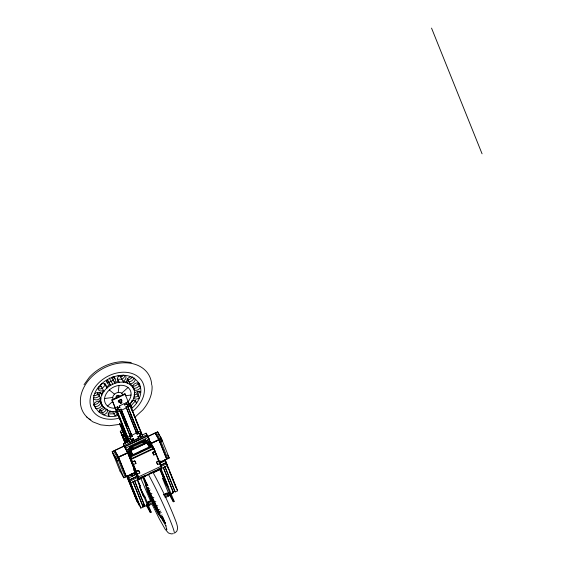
<?xml version="1.0" encoding="UTF-8"?>
<svg xmlns="http://www.w3.org/2000/svg" width="562" height="562" viewBox="0 0 562 562"><rect width="100%" height="100%" fill="white"/><g stroke="black" fill="none" stroke-linecap="round" stroke-linejoin="round"><path stroke-width="0.84" d="M162.861 519.892L162.004 517.476M97.303 394.693L97.5 392.796L101.005 398.999M97.95 395.093L98.083 393.829A4.405 3.309 -29.5 0 1 93.334 395.718M118.259 392.409L119.004 385.406M130.293 448.792L131.044 448.244M132.878 447.682C132.527 448.989 131.22 447.485 132.667 447.478M139.446 391.222L138.161 395.88A4.405 3.309 -29.5 0 1 133.833 396.927M143.282 442.687L143.465 442.154L144.139 442.175M145.916 441.788L145.79 441.374M167.462 493.843L167.722 494.251M99.966 392.726L99.256 395.894A4.405 3.309 -29.5 0 1 93.404 397.439M133.882 394.974A4.405 3.309 -29.5 0 0 136.995 393.814L138.062 391.145M143.296 442.575L143.774 442.139M84.04 384.71L89.491 377.102C97.999 368.019 109.843 362.23 122.326 361.661L131.318 362.469M99.235 387.077L101.792 383.502M133.236 400.242L129.948 403.657L132.288 407.794A5.023 3.765 -29.5 0 1 131.079 407.815M135.231 400.53A4.405 3.309 -29.5 0 1 135.294 401.057L131.122 405.729A5.023 3.765 -29.5 0 1 129.913 405.75M131.199 448.673L130.637 449.01M145.811 441.802L145.01 442.083M107.574 406.045L112.618 401.472M121.715 393.21L128.017 387.499M129.141 404.886C134.374 400.369 136.861 391.862 132.274 386.031L132.653 387.794M131.101 408.876C138.624 403.123 144.069 391.862 138.744 382.989L139.271 385.448A4.405 3.309 -29.5 0 1 133.159 388.033M135.695 416.498L142.776 410.007C148.473 403.207 152.667 394.7 152.049 385.637M175.253 532.769C179.109 530.275 177.199 525.034 175.99 521.634C169.661 505.076 162.032 489.017 153.574 473.45M145.909 484.261L146.759 485.498M134.03 389.136C127.328 376.681 108.304 382.589 102.741 393.281C96.446 402.427 106.049 414.082 116.264 411.187M137.002 475.712L127.904 453.084L131.002 451.293L130.714 450.78L127.321 452.045L150.047 441.36L146.949 443.144L147.237 443.657L150.63 442.392L152.225 446.144M137.29 476.225L128.199 453.597L131.297 451.813L131.944 453.429M137.88 477.257L128.782 454.63L131.88 452.846L131.592 452.333L128.199 453.597M150.63 442.392L147.532 444.177L150.925 442.905L147.827 444.697L148.115 445.209L151.508 443.945L153.426 448.497M138.168 477.777L129.07 455.15L132.175 453.365L128.782 454.63M151.508 443.945L148.41 445.729L151.803 444.458L148.698 446.242L148.993 446.762L152.386 445.49L155.252 451.363L152.815 452.508L153.826 455.023L156.264 453.878L159.095 460.917L156.657 462.062L157.669 464.577L160.1 463.432L161.217 466.193L138.484 476.885L136.735 473.78M129.07 455.15L132.463 453.878L132.758 454.398L129.66 456.182L138.751 478.81L141.856 477.026M111.922 399.828L124.905 393.723L125.2 394.236L112.21 400.348L111.922 399.828L118.28 415.43M130.412 406.572L128.234 401.781L125.797 402.926L126.38 403.959L124.757 404.724L124.174 403.692L119.306 405.982L119.889 407.014L118.266 407.78L117.683 406.74L115.245 407.893L126.232 434.581M116.123 409.438L117.746 408.679L118.329 409.712L116.706 410.478L126.815 435.613M128.136 405.715L127.483 404.092L129.105 403.333M139.411 435.719L140.261 437.229L142.699 436.084L141.94 434.201L140.317 434.967L139.812 433.709L141.434 432.944L130.574 405.919L129.696 404.366L128.073 405.132L127.483 404.092M120.001 423.565L127.693 437.166L130.124 436.021L119.432 409.846L121.055 409.08L132.253 436.512L130.63 437.278L129.351 435.009M127.553 406.031L137.655 431.166L136.032 431.932L125.93 406.79L127.553 406.031L138.751 433.464L137.128 434.222L135.842 431.96M116.706 410.478L117.584 412.023L120.015 410.878L130.63 437.278M121.645 410.119L126.513 407.822L137.128 434.222M128.136 407.064L130.574 405.919M125.038 443.004L120.282 431.251L122.664 430.134M121.16 432.803L123.535 431.679M125.509 443.095L122.347 435.234L124.652 434.152M120.282 431.251L122.544 435.332L124.146 434.538M123.802 435.381L124.293 435.15M129.541 434.988L131.164 434.222L121.055 409.08M119.903 423.945L128.445 439.055L130.075 438.29L130.574 439.547L128.951 440.313L119.558 423.692M127.391 440.713L125.853 441.437L122.347 435.234M131.185 439.779L133.482 438.704M145.895 475.073L138.055 478.761L126.963 451.16L125.382 448.905L123.359 443.875L129.632 440.931M131.199 440.194L133.545 439.084M138.252 436.871L140.598 435.768M142.172 435.03L146.085 433.19L148.052 437.032L147.546 435.775L124.82 446.46L125.326 447.717L123.359 443.875M119.46 424.064L129.71 442.196L132.147 441.051L131.641 439.793L133.264 439.027L133.77 440.285L138.638 437.995L138.133 436.737L139.755 435.972L140.261 437.229M124.237 445.427L146.963 434.735M120.015 471.089L112.182 451.609L124.427 445.849M124.216 446.08L114.831 450.513L118.519 457.004L127.897 452.593M124.743 446.685L147.469 435.993M147.651 436.505L157.627 431.813L161.427 438.529L169.26 458.016L160.037 462.357M147.272 436.829L155.091 433.133L158.772 439.646L150.96 443.327M124.82 446.46L125.698 448.012L148.424 437.32L149.183 439.21L126.457 449.902L125.874 448.862L126.38 450.12L130.293 448.279M129.302 447.38L145.593 439.842L129.302 447.38L130.623 450.626L146.858 442.989L145.537 439.744M142.832 442.378L149.106 439.435L151.67 445.399M126.963 451.16L149.689 440.468M112.182 451.609L115.983 458.325L128.227 452.572M128.003 452.824L118.631 457.229L126.359 476.464L134.957 472.424M129.288 452.305L127.722 453.042L126.338 450.232M148.881 443.088L150.447 442.35L149.864 441.318M150.693 443.58L161.427 438.529M151.073 443.551L158.884 439.877L166.612 459.112L159.58 462.421M113.299 454.349L116.987 460.868L119.425 459.695M160.001 442.189L162.439 441.044L160.353 437.348M152.681 446.01L129.948 456.702L137.023 474.3M154.55 450.661L152.386 445.49L129.66 456.182L131.41 459.287L154.143 448.595M152.365 452.438L154.803 451.293L156.264 453.878M131.058 459.47L132.527 462.048L134.957 460.903L135.969 463.418L133.531 464.563L132.07 461.978L134.508 460.833L135.969 463.418M156.812 461.704L158.639 460.847L160.1 463.432M134.901 469.024L136.362 471.602L138.8 470.457L139.812 472.972L137.374 474.117L135.913 471.532L138.35 470.387L139.812 472.972M120.022 471.068L123.816 477.812L135.302 472.41M131.656 474.764L127.743 476.597L128.326 477.637L127.82 476.379L134.866 473.063M131.473 474.272L132.323 475.775L135.372 474.342M159.257 463.109L161.54 462.027L161.694 462.407L160.844 460.903M127.82 476.379L128.698 477.925L136.166 474.419M159.994 463.207L165.467 460.629L166.226 462.519L160.753 465.09M133.152 481.81L143.261 506.952L140.83 508.097L128.874 478.782L129.457 479.815L137.283 476.133M137.198 476.358L129.379 480.039L140.83 508.097M160.669 465.315L166.148 462.744L166.731 463.776L177.599 490.802L175.161 491.947L164.799 466.579M129.963 481.072L137.788 477.391M160.472 466.72L166.731 463.776M149.815 473.232L155.302 470.654M156.868 469.916L160.001 468.441M138.751 478.81L161.484 468.118L156.496 455.515M139.741 486.186L140.226 485.961L137.852 480.053L145.481 476.464L145.333 476.084M159.636 469.214L163.036 475.227L163.521 475.002M145.734 485.378L147.356 484.62L147.125 484.198M162.587 478.424L163.394 478.044L168.073 486.313L167.258 486.699L162.587 478.424L168.649 493.506M146.394 486.074L148.017 485.308M147.511 487.816L148.593 487.303M151.354 500.25L147.392 491.167L145.53 485.308L148.185 488.94L149.267 488.427M149.028 490.493L150.11 489.98M150.827 493.921L151.909 493.408M146.527 505.821L150.356 512.586L151.164 512.207L145.101 497.117L144.286 497.503L143.015 495.248M152.787 497.862L153.869 497.356M148.017 503.327L147.595 502.217L152.548 499.955L153.995 503.138L152.548 499.955M163.675 494.715L167.153 493.078L167.827 494.455M147.63 502.365L152.506 500.075M163.633 494.834L167.153 493.078M147.673 502.245L148.122 503.032L152.99 500.742M164.125 495.508L167.602 493.872M132.899 481.585L142.678 505.919L144.301 505.154L144.884 506.186L147.321 505.041M163.177 467.345L172.956 491.68L174.578 490.914M148.445 503.826L148.712 504.276L153.581 501.985M164.715 496.745L168.193 495.108L167.799 494.272M171.101 493.858L173.539 492.712L163.43 467.57M154.789 502.063L155.871 501.557M148.607 504.564L149.056 505.357L153.967 502.948M165.102 497.707L168.579 496.07L168.193 495.108M156.679 506.222L157.76 505.716M169.499 495.01L173.328 501.782L174.136 501.402L160.999 468.715M158.329 510.05L159.411 509.537M152.674 503.088L158.287 514.082L160.943 517.707L159.081 511.849L160.704 511.09M159.636 513.303L161.259 512.537M160.507 515.747L162.13 514.989M160.887 517.23L162.509 516.464L162.713 516.97M160.739 517.637L162.566 516.949L162.509 516.464M127.904 453.084L131.297 451.813M158.091 469.389L161.484 468.118L160.606 466.572M173.314 533.675L171.185 533.893L168.354 532.931L165.144 529.186L159.496 519.197L152.161 504.472M117.121 378.964A4.405 3.309 -29.5 0 0 117.57 379.259L121.863 379.174A4.405 3.309 -29.5 0 0 124.876 375.325M104.56 398.528L112.716 397.446M125.326 395.774L131.037 395.016M109.646 412.164L112.73 411.756A4.405 3.309 -29.5 0 0 113.264 411.328M118.16 415.48C98.652 421.514 85.002 400.65 99.741 385.855C109.274 374.538 132.007 369.543 139.91 385.061M118.701 424.5L109.344 425.729L100.767 424.872L92.688 421.788L86.766 417.053M118.027 375.866L122.193 376.28M107.897 413.941L113.903 413.822A4.405 3.309 -29.5 0 0 115.793 411.286M143.844 442.02L144.167 442.772L143.247 442.687M165.635 523.398L161.926 518.326M127.525 383.179L126.942 382.146L123.036 381.24A4.405 3.309 -29.5 0 0 125.354 375.465M99.383 409.881L101.272 410.604L103.612 414.742A4.405 3.309 -29.5 0 0 107.483 409.326M99.917 411.707L102.446 412.677A4.405 3.309 -29.5 0 0 106.485 408.841M145.762 441.409C143.97 441.254 145.874 443.2 145.846 441.465M130.567 449.101C129.745 447.008 132.463 449.586 130.258 448.799M128.663 379.94L127.251 378.809L130.756 385.012M127.574 380.769L129 381.914A5.023 3.765 -29.5 0 0 134.065 377.762M109.295 389.972L114.529 394.166M102.839 406.368L104.834 408.532M145.846 441.479L145.087 441.388L144.982 442.118M132.716 447.415C133.131 449.6 130.827 446.741 132.913 447.675M149.056 505.357L148.712 504.276M150.525 497.792L152.197 500.089M154.276 502.934L155.948 505.224A14.05 0.92 64.8 0 1 158.969 512.741A14.057 0.92 64.8 0 1 158.632 513.682A14.05 0.92 64.8 0 1 155.14 507.5A14.057 0.92 64.8 0 1 152.955 503.067M133.103 387.639L131.585 385.111L130.173 383.979A5.023 3.765 -29.5 0 0 135.33 379.294M144.167 442.139L143.886 442.835L143.226 442.582M144.167 478.768L147.005 484.521M102.495 405.904L99.572 400.734A4.405 3.309 -29.5 0 1 93.475 404.373L94.774 406.466M139.903 391.25L140.683 392.627A4.405 3.309 -29.5 0 0 134.466 393.035M136.995 393.814L139.334 397.945A4.405 3.309 -29.5 0 1 133.58 398.191M160.402 437.475L162.432 441.065M156.166 432.494L159.966 439.217L167.799 458.704M155.196 432.958L158.997 439.674L166.83 459.161M167.574 455.03L169.26 458.016M135.294 401.057L136.468 403.13A4.405 3.309 -29.5 0 0 131.606 400.762M120.113 376.069L123.619 382.272M164.884 459.597L165.467 460.629M166.226 462.519L165.642 461.486L166.148 462.744M166.612 464.107L167.49 465.659L130.721 482.955L129.843 481.402M117.57 379.259L119.327 382.364M147.546 435.775L148.424 437.32M149.183 439.21L148.6 438.177L149.106 439.435M153.791 448.778L155.252 451.363M177.599 490.802L166.106 462.849M155.92 454.293L156.215 454.813M157.634 458.332L159.095 460.917M111.424 377.221L114.929 383.424M159.46 463.095L161.217 466.193M138.969 428.033L140.676 431.061L138.245 432.206L136.959 429.937M140.156 430.675L141.434 432.944M152.731 453.084L153.826 455.023M140.662 431.932L141.94 434.201M140.992 433.063L142.699 436.084M125.93 406.79L126.513 407.822M109.232 377.994L112.744 384.204M156.573 462.638L157.669 464.577M172.956 491.68L173.539 492.712M117.95 395.318L119.004 397.179M139.46 433.457L140.317 434.967M137.037 430.436L138.751 433.464M137.198 431.44L138.477 433.709M110.728 385.406L107.806 380.235A4.405 3.309 -29.5 0 1 107.18 380.214M116.706 395.901L117.76 397.763M135.765 431.454L136.622 432.965L131.747 435.255L130.897 433.745M116.102 396.997L116.805 398.24M137.788 436.484L138.638 437.995M172.864 499.14L174.136 501.402M168.27 495.747L168.579 496.07M119.432 409.846L120.015 410.878M104.483 383.67L107.019 388.145M141.02 450.836L141.315 451.356M130.974 434.25L132.253 436.512M132.913 438.774L133.77 440.285M100.521 385.279L104.026 391.482M131.29 439.54L132.147 441.051M129.724 438.037L130.574 439.547M112.73 411.756L115.07 415.887A4.405 3.309 -29.5 0 0 116.791 411.243M100.612 392.782L101.975 395.191M121.547 434.321L123.809 438.395M121.75 434.819L123.795 438.437M122.797 437.433L125.059 441.507L123.001 437.931M124.047 440.538L125.684 443.439M108.29 414.63L109.07 416.006A4.405 3.309 -29.5 0 1 110.215 410.941M93.735 398.851A4.405 3.309 -29.5 0 0 100.422 397.966L100.226 399.863L101.181 402.652M101.56 404.408L99.811 401.31L100.739 402.806A4.405 3.309 -29.5 0 1 94.641 406.438M133.194 464.985L133.489 465.498M136.039 473.731L133.7 469.6L135.084 472.403M138.055 478.761L135.042 472.516M138.526 482.948L140.226 485.961M93.475 404.373L95.814 408.511A4.405 3.309 -29.5 0 0 101.905 404.872M140.851 489.6L145.101 497.117M148.579 504.36L148.537 504.037M131.199 473.899L132.47 476.154L132.323 475.775M149.042 508.441L151.164 512.207M114.62 450.464L118.413 457.18L126.246 476.667M113.643 450.921L117.444 457.644L125.277 477.124M129.337 480.152L128.754 479.112L139.369 505.512L137.613 502.414L126.998 476.014M127.504 477.271L129.26 480.369M142.678 505.919L143.261 506.952M113.194 454.124L116.994 460.84M162.362 516.871L163.135 518.326M148.185 488.94L159.081 511.849M146.907 485.428L144.694 480.833M172.267 492.993L172.527 493.429L172.225 492.642M146.584 483.165L146.865 483.706M147.504 490.282L151.037 497.201M155.435 505.821L158.969 512.741M164.434 522.33L161.947 516.871M148.122 503.032L148.523 503.854M148.34 503.615L148.045 503.208M164.076 519.962L164.371 520.56M169.415 494.033C171.782 498.536 167.553 489.383 169.218 493.605M146.443 504.838L147.272 506.299L146.752 504.943M146.001 481.971L146.296 482.582M163.423 518.909L163.718 519.52M163.486 518.726L163.781 519.351M150.314 500.503L140.816 478.353M164.013 520.145L164.294 520.763M145.425 480.735L145.706 481.353M167.926 494.665L168.235 495.431M147.834 489.333L151.164 496.836M155.309 506.179L158.632 513.682M147.567 504.564L147.743 504.971M162.952 517.525L163.212 518.115M144.912 479.569L145.158 480.131M164.806 521.929L165.024 522.449M431.539 28.1L482.07 153.812M160.479 436.85L161.491 439.365M158.582 433.492L159.587 436.007L157.627 431.813M167.335 466.32L168.635 469.565M169.288 471.188L170.918 475.241M171.572 476.864L173.201 480.917M173.855 482.54L175.808 487.409M165.052 466.804L175.161 491.947M154.803 451.293L156.285 455.192M154.726 451.736L155.702 454.159M163.057 474.461L167.293 485.006M162.467 473.429L167.364 485.596M146.085 433.19L146.844 435.072M163.036 475.227L160.662 469.319L153.033 472.909L152.878 472.53M160.718 470.324L165.93 483.306M167.258 486.699L173.328 501.782M160.135 469.291L165.678 483.081M159.91 469.361L164.146 479.906M167.335 493.773L167.111 493.204M129.696 404.366L139.474 428.694M141.343 433.681L141.491 434.061M131.065 408.195L132.695 412.255M133.349 413.878L134.978 417.931M135.632 419.554L138.891 427.661M124.905 393.723L129.864 405.834M130.623 414.503L136.166 428.293M125.797 402.926L126.45 404.549M124.174 403.692L124.827 405.314M121.195 410.26L127.715 426.481M119.306 405.982L119.952 407.605M121.589 411.658L122.565 414.089M123.219 415.711L124.848 419.765M125.495 421.388L127.131 425.448M131.81 438.901L132.449 440.503M117.683 406.74L118.329 408.363M117.746 408.679L118.399 410.302M117.584 412.023L128.445 439.055M128.951 440.313L129.71 442.196M128.354 439.793L128.501 440.165M112.21 400.348L125.354 433.028M125.431 434.623L128.333 441.844M124.553 433.07L128.101 441.894M122.277 427.485L122.432 427.865M123.97 432.038L127.841 441.662M122.214 428.932L127.7 442.575M121.631 427.9L127.434 442.343M130.714 450.78L131.691 453.204M120.753 426.347L127.202 442.399M122.558 435.283L125.684 443.06M131.41 459.287L132.527 462.048M133.531 464.563L136.362 471.602M137.374 474.117L138.484 476.885M125.698 448.012L126.457 449.902M137.212 479.899L150.356 512.586M139.594 486.46L143.507 496.197M139.664 487.05L142.924 495.157M134.782 481.044L144.884 506.186M134.522 480.826L144.301 505.154M128.698 477.925L129.457 479.815M126.921 476.239L137.03 501.374L126.696 476.309M115.983 458.325L123.816 477.812M115.034 456.646L116.039 459.161M113.131 453.288L114.142 455.803M144.511 478.585L144.694 479.042M146.429 485.61L144.083 478.093M165.207 522.906L165.347 523.299M165.713 525.477L166.766 529.804L166.682 528.737M151.333 495.522L152.506 499.211M155.14 507.5L153.967 503.805A5.395 0.351 64.8 0 0 155.056 504.774A5.395 0.351 64.8 0 0 151.262 496.984A5.395 0.351 64.8 0 0 152.766 501.346M87.63 417.763A37.759 28.346 -29.5 0 1 103.956 367.998A37.759 28.346 -29.5 0 1 151.719 385.012M90.349 419.856A37.759 28.346 -29.5 0 1 88.944 418.852M119.868 417.91A28.767 21.595 -29.5 0 1 90.925 395.346A28.767 21.595 -29.5 0 1 133.011 373.842A28.767 21.595 -29.5 0 1 132.4 411.503M132.548 386.122A4.405 3.309 -29.5 0 0 138.104 383.382L140.437 387.52A4.405 3.309 -29.5 0 1 133.826 389.859M99.095 412.185A5.023 3.765 -29.5 0 1 104.251 407.499M106.337 381.366A4.405 3.309 -29.5 0 0 108.972 382.301L113.173 380.326A4.405 3.309 -29.5 0 0 114.121 376.582M97.619 388.138A4.405 3.309 -29.5 0 0 102.277 388.384L105.263 385.047A5.023 3.765 -29.5 0 0 105.066 383.537M101.104 386.312A4.405 3.309 -29.5 0 1 98.547 386.874M113.201 377.081A4.405 3.309 -29.5 0 1 114.346 382.392L118.744 381.324A4.405 3.309 -29.5 0 1 119.355 375.585M104.932 407.893A4.405 3.309 -29.5 0 1 101.272 410.604M132.513 386.607A4.405 3.309 -29.5 0 1 138.61 382.968M126.942 382.146A4.405 3.309 -29.5 0 1 130.813 376.737M107.328 379.842A4.405 3.309 -29.5 0 0 110.145 384.373L106.429 387.113A5.023 3.765 -29.5 0 0 102.136 383.684M93.987 403.959A4.405 3.309 -29.5 0 1 100.598 401.619M95.09 393.526A4.405 3.309 -29.5 0 1 101.392 394.159L103.443 390.45A4.405 3.309 -29.5 0 1 97.957 388.349M132.463 376.758A5.023 3.765 -29.5 0 1 127.834 379.842M123.183 374.931A4.405 3.309 -29.5 0 1 120.697 377.102M112.99 376.652A4.405 3.309 -29.5 0 1 112.007 378.254M113.166 399.533A5.395 4.046 -29.5 0 1 116.278 393A5.395 4.046 -29.5 0 1 122.825 394.995M115.73 408.223A14.05 10.545 -29.5 0 1 105.298 395.62A14.05 10.545 -29.5 0 1 124.546 385.75A14.05 10.545 -29.5 0 1 127.799 402.034M119.474 400.601A0.899 0.674 -29.5 0 1 118.898 400.467M120.205 399.28A0.899 0.674 -29.5 0 1 120.387 399.575M116.489 397.959A1.798 1.349 -29.5 0 1 117.289 395.515A1.798 1.349 -29.5 0 1 119.488 396.547M121.223 399.28A1.798 1.349 -29.5 0 1 120.64 400.741M119.839 401.219A1.798 1.349 -29.5 0 1 118.245 401.064M120.725 402.322A1.798 1.349 -29.5 0 1 118.54 401.226A1.798 1.349 -29.5 0 1 121.139 399.673A1.798 1.349 -29.5 0 1 121.132 402.083M121.083 399.259A1.798 1.349 -29.5 0 1 121.181 401.254M120.001 401.956A1.798 1.349 -29.5 0 1 118.308 401.31M148.22 474.117A37.759 2.48 64.8 0 1 165.804 510.12A37.759 2.48 64.8 0 1 174.29 533.24M166.141 525.969A28.767 1.89 64.8 0 1 160.247 515.895M146.05 485.547A28.767 1.89 64.8 0 1 142.896 477.012M151.705 500.412A14.057 0.92 64.8 0 1 147.581 489.017A14.057 0.92 64.8 0 1 155.948 505.224M143.682 505.013L144.441 506.636L143.682 505.013M152.161 446.909L131.051 456.836L131.93 458.388L153.033 448.462L152.161 446.909M120.802 403.347A0.899 0.674 -29.5 0 0 121.94 402.315A0.899 0.674 -29.5 0 0 120.556 402.181A0.899 0.674 -29.5 0 0 120.802 403.347"/></g></svg>
